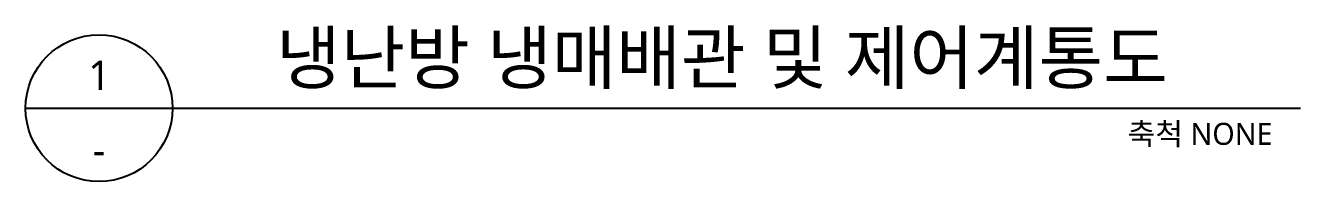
# Model space of a CAD drawing. Header units: millimetres. Extents: x 10547 to 11305, y 9897 to 10391.
# Drawn here: x 10835 to 11008.4, y 9896.7 to 9918 of the extents above; entities that cross this region are included whole.
import ezdxf
from ezdxf.enums import TextEntityAlignment as Align

# ---------------------------------------------------------------- set-up
doc = ezdxf.new("R2010")
doc.units = ezdxf.units.MM
doc.layers.add('AA-MKXS', color=3, linetype='Continuous')
doc.styles.add('스타일1', font='malgun.ttf')

msp = doc.modelspace()

# ---------------------------------------------------------------- linework, layer by layer
at = {"layer": 'AA-MKXS', "color": 7}
msp.add_line((10834.97, 9906.73), (11008.45, 9906.73), dxfattribs=at)
msp.add_circle((10844.97, 9906.73), 10, dxfattribs=at)

# ---------------------------------------------------------------- texts
at = {"layer": 'AA-MKXS', "linetype": 'Continuous', "style": '스타일1'}
msp.add_text('냉난방 냉매배관 및 제어계통도', height=7, dxfattribs=at).set_placement((10869.07, 9910.11))
msp.add_text('1', height=4, dxfattribs=at).set_placement((10845, 9909.23), align=Align.CENTER)
msp.add_text('축척 NONE', height=3, dxfattribs=at).set_placement((11004.64, 9903.23), align=Align.MIDDLE_RIGHT)
at = {"layer": 'AA-MKXS', "style": '스타일1'}
msp.add_text('-', height=4, dxfattribs=at).set_placement((10844.97, 9901.02), align=Align.MIDDLE)

doc.saveas('drawing.dxf')
